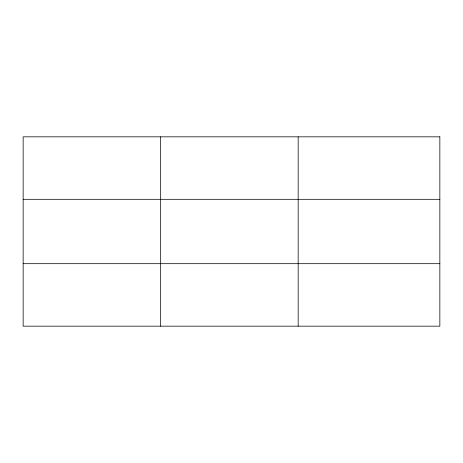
<?xml version="1.0" encoding="UTF-8"?>
<svg xmlns="http://www.w3.org/2000/svg" width="463" height="463" viewBox="0 0 463 463"><rect width="100%" height="100%" fill="white"/><g stroke="black" fill="none" stroke-linecap="round" stroke-linejoin="round"><path stroke-width="0.69" d="M160.661 136.834L160.661 326.166M298.172 136.834L298.172 326.166M23.15 199.316L439.85 199.316M23.15 263.684L439.85 263.684M439.85 136.834L439.85 326.166L23.15 326.166L23.15 136.834L439.85 136.834"/></g></svg>
